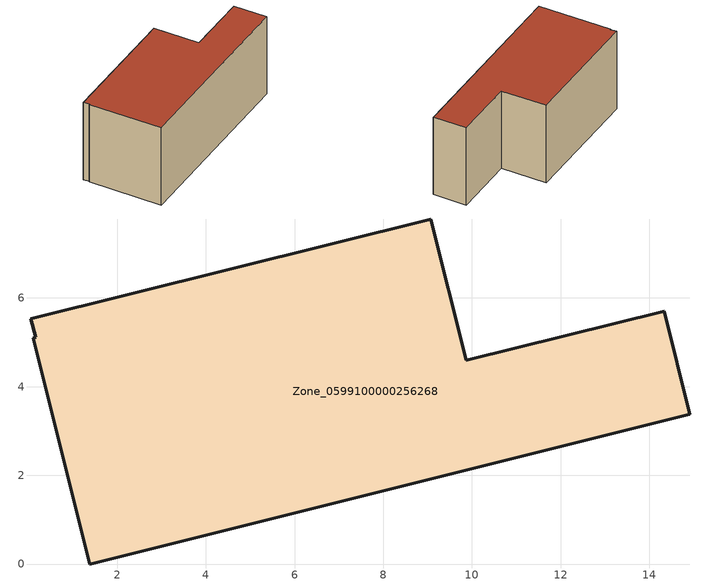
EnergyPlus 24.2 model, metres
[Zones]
Zone_0599100000256268
 floor ground (C_G): 0.05,5.53 9.07,7.78 9.87,4.59 14.34,5.7 14.91,3.38 1.38,0 0.11,5.09 0.16,5.11 z0
 wall outside (C_F): 14.91,3.38 14.34,5.7 9.87,4.59 9.07,7.78 0.05,5.53 0.16,5.11 0.11,5.09 1.38,0 14.91,3.38 z0:6.06
 roof outside (C_R): 9.07,7.78 0.05,5.53 0.16,5.11 0.11,5.09 1.38,0 14.91,3.38 14.34,5.7 9.87,4.59 z6.06
[BUILDING]
Pand.0599100000256268: North Axis=0; Terrain=City; Loads Convergence Tolerance Value=0.04; Temperature Convergence Tolerance Value=0.4; Solar Distribution=FullExterior; Maximum Number of Warmup Days=25; Minimum Number of Warmup Days=1
[Site:Location]
Rotterdam.The.Hague.AP_ZH_NLD Design_Conditions: Latitude=51.96; Longitude=4.45; Time Zone=1; Elevation=-4.5
[SITE:GROUNDTEMPERATURE:BUILDINGSURFACE]
18, 18, 18, 18, 18, 18, 18, 18, 18, 18, 18, 18
[MATERIAL] Thermal Absorptance=0.9; Solar Absorptance=0.7; Visible Absorptance=0.7
Name | Roughness | Thickness | Conductivity | Density | Specific Heat
G.TC.1975-1991 | MediumSmooth | 0.15 | 0.288461 | 540 | 1210
F.TC.1975-1991 | Rough | 0.3 | 0.230769 | 1920 | 840
R.TC.1975-1991 | MediumRough | 0.2 | 0.153846 | 1500 | 1000
[CONSTRUCTION]
C_G: G.TC.1975-1991
C_F: F.TC.1975-1991
C_R: R.TC.1975-1991
[ZONE]
Zone_0599100000256268: Type=1; Multiplier=1; Ceiling Height=Autocalculate; Volume=Autocalculate; Floor Area=autocalculate; Part of Total Floor Area=Yes
[ZONEINFILTRATION:DESIGNFLOWRATE]
Infil_Zone_0599100000256268: Zone or ZoneList or Space or SpaceList=Zone_0599100000256268; Schedule=AlwaysOn; Design Flow Rate Calculation Method=Flow/Area; Flow Rate per Floor Area=0.003; Constant Term Coefficient=1; Temperature Term Coefficient=0; Velocity Term Coefficient=0; Velocity Squared Term Coefficient=0
[HVACTEMPLATE:ZONE:IDEALLOADSAIRSYSTEM]
Zone_0599100000256268: Maximum Heating Supply Air Temperature=50; Minimum Cooling Supply Air Temperature=13; Maximum Heating Supply Air Humidity Ratio=0.0156; Minimum Cooling Supply Air Humidity Ratio=0.0077; Heating Limit=NoLimit; Cooling Limit=NoLimit; Dehumidification Control Type=ConstantSensibleHeatRatio; Cooling Sensible Heat Ratio=0.7; Dehumidification Setpoint=60; Humidification Control Type=None; Humidification Setpoint=30; Outdoor Air Method=None; Outdoor Air Flow Rate per Person=0.00944; Outdoor Air Flow Rate per Zone Floor Area=0; Outdoor Air Flow Rate per Zone=0; Demand Controlled Ventilation Type=None; Outdoor Air Economizer Type=NoEconomizer; Heat Recovery Type=None; Sensible Heat Recovery Effectiveness=0.7; Latent Heat Recovery Effectiveness=0.65
[ZONECONTROL:THERMOSTAT]
ThermostatControl_Zone_0599100000256268: Zone or ZoneList=Zone_0599100000256268; Control Type Schedule=DualSetpointControlType; Control 1=Thermostat_Zone_0599100000256268; Temperature Difference Between Cutout And Setpoint=0
[THERMOSTATSETPOINT:DUALSETPOINT]
Thermostat_Zone_0599100000256268: Heating Setpoint Temperature Schedule=HeatingSetpoint_Zone_0599100000256268; Cooling Setpoint Temperature Schedule=CoolingSetpoint_Zone_0599100000256268
[SCHEDULE:COMPACT]
HeatingSetpoint_Zone_0599100000256268: Through: 12/31, For: AllDays, Until: 24:00, 21
CoolingSetpoint_Zone_0599100000256268: Through: 12/31, For: AllDays, Until: 24:00, 24
DualSetpointControlType: Through: 12/31, For: AllDays, Until: 24:00, 4
AlwaysOn: Through: 12/31, For: AllDays, Until: 24:00, 1
